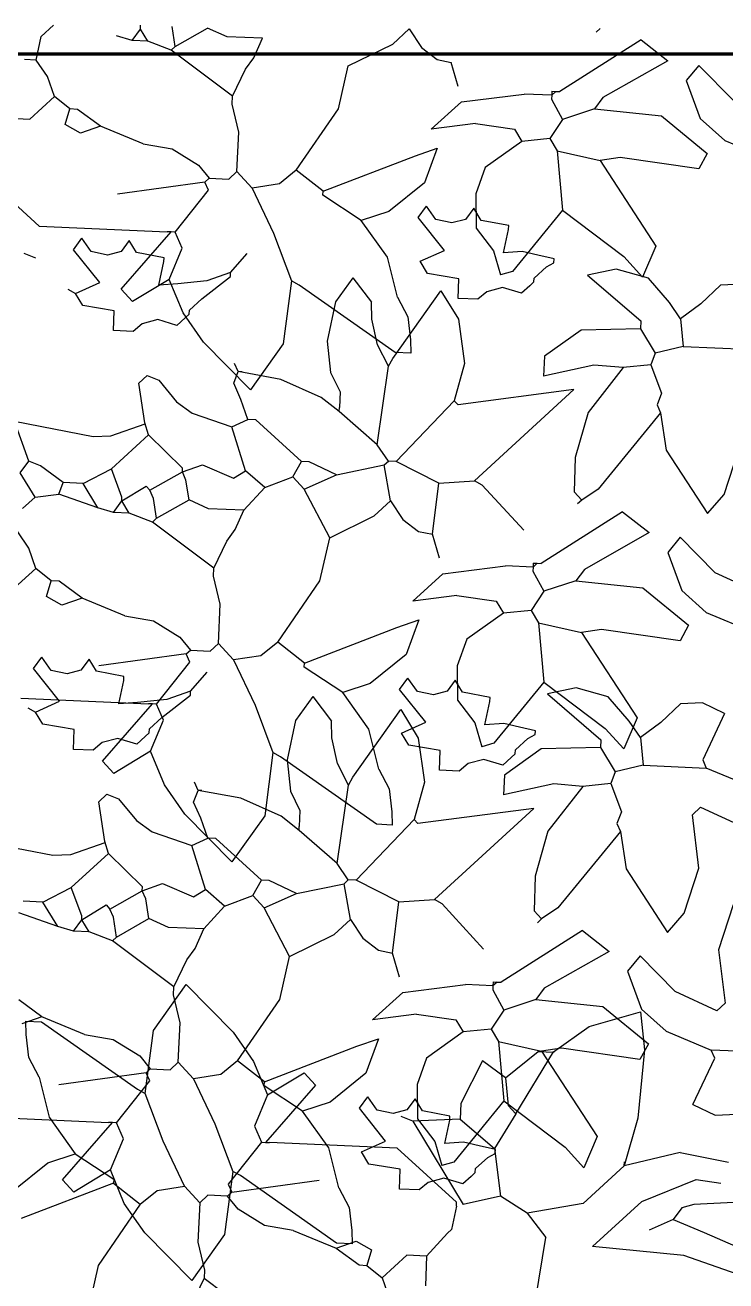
# Model space of a CAD drawing. Header units: inches. Extents: x 2013 to 15569, y -2551 to 2524.
# Drawn here: x 8008.5 to 8065.1, y -1754.8 to -1653.4 of the extents above; entities that cross this region are included whole.
import ezdxf

# ---------------------------------------------------------------- set-up
doc = ezdxf.new("R2010")
doc.units = ezdxf.units.IN
doc.header["$MEASUREMENT"] = 0
doc.layers.add('A-FLOR-FTPT', color=6, linetype='Continuous', lineweight=70)
doc.layers.add('VERDE_siepe', color=96, linetype='Continuous')

msp = doc.modelspace()

# ---------------------------------------------------------------- linework, layer by layer
at = {"layer": 'A-FLOR-FTPT'}
msp.add_line((8260.441, -1655.705), (7964.951, -1655.705), dxfattribs=at)
at = {"layer": 'VERDE_siepe'}
for p, q in [((8009.765, -1654.291), (8010.763, -1653.377)), ((8017.094, -1654.61), (8017.773, -1653.682)), ((8017.773, -1653.682), (8017.787, -1653.364)), ((8018.368, -1654.666), (8017.773, -1653.682)), ((8020.585, -1655.082), (8020.335, -1653.475)), ((8020.585, -1655.082), (8023.202, -1653.6)), ((8024.768, -1654.306), (8023.202, -1653.6)), ((8038.149, -1654.89), (8039.479, -1653.671)), ((8039.479, -1653.671), (8040.469, -1655.174)), ((8054.913, -1653.624), (8054.581, -1653.929)), ((8009.364, -1656.189), (8009.765, -1654.291)), ((8017.094, -1654.61), (8015.833, -1654.237)), ((8018.368, -1654.666), (8017.094, -1654.61)), ((8020.252, -1655.387), (8018.368, -1654.666)), ((8027.635, -1654.431), (8024.768, -1654.306)), ((8026.928, -1655.997), (8027.635, -1654.431)), ((8034.561, -1656.649), (8038.149, -1654.89)), ((8058.202, -1654.55), (8051.636, -1658.733)), ((8058.202, -1654.55), (8060.363, -1656.24)), ((8020.252, -1655.387), (8020.585, -1655.082)), ((8025.197, -1659.113), (8020.252, -1655.387)), ((8040.469, -1655.174), (8041.745, -1656.151)), ((8009.364, -1656.189), (8008.408, -1656.147)), ((8010.264, -1657.504), (8009.364, -1656.189)), ((8025.197, -1659.113), (8026.25, -1656.925)), ((8026.25, -1656.925), (8026.928, -1655.997)), ((8033.772, -1660.126), (8034.561, -1656.649)), ((8041.745, -1656.151), (8042.873, -1656.373)), ((8043.427, -1658.313), (8042.873, -1656.373)), ((8060.363, -1656.24), (8055.126, -1659.205)), ((8062.869, -1656.615), (8061.857, -1657.848)), ((8065.69, -1659.491), (8062.869, -1656.615)), ((8010.832, -1659.126), (8010.264, -1657.504)), ((8061.857, -1657.848), (8062.989, -1660.909)), ((8043.707, -1659.57), (8048.755, -1658.927)), ((8050.985, -1659.024), (8048.755, -1658.927)), ((8050.998, -1658.705), (8050.985, -1659.024)), ((8051.317, -1658.719), (8050.985, -1659.024)), ((8050.998, -1658.705), (8051.317, -1658.719)), ((8051.317, -1658.719), (8051.636, -1658.733)), ((8008.837, -1660.954), (8010.832, -1659.126)), ((8012.065, -1660.137), (8010.832, -1659.126)), ((8025.169, -1659.751), (8025.197, -1659.113)), ((8025.709, -1662.008), (8025.169, -1659.751)), ((8041.266, -1661.767), (8043.707, -1659.57)), ((8050.985, -1659.024), (8050.971, -1659.342)), ((8050.971, -1659.342), (8051.857, -1660.977)), ((8055.126, -1659.205), (8054.448, -1660.133)), ((8007.244, -1660.884), (8008.837, -1660.954)), ((8011.691, -1661.397), (8012.065, -1660.137)), ((8012.702, -1660.165), (8012.065, -1660.137)), ((8014.558, -1661.522), (8012.702, -1660.165)), ((8030.363, -1665.084), (8033.772, -1660.126)), ((8051.857, -1660.977), (8050.832, -1662.528)), ((8054.448, -1660.133), (8051.857, -1660.977)), ((8054.448, -1660.133), (8059.85, -1660.687)), ((8059.85, -1660.687), (8063.548, -1663.721)), ((8062.989, -1660.909), (8064.964, -1662.684)), ((8012.937, -1662.09), (8011.691, -1661.397)), ((8014.558, -1661.522), (8012.937, -1662.09)), ((8018.007, -1662.95), (8014.558, -1661.522)), ((8044.82, -1661.308), (8041.266, -1661.767)), ((8044.82, -1661.308), (8047.992, -1661.766)), ((8047.992, -1661.766), (8048.588, -1662.75)), ((8018.007, -1662.95), (8020.323, -1663.356)), ((8025.57, -1665.195), (8025.709, -1662.008)), ((8048.588, -1662.75), (8045.623, -1664.855)), ((8050.832, -1662.528), (8048.588, -1662.75)), ((8050.832, -1662.528), (8051.428, -1663.512)), ((8064.964, -1662.684), (8068.603, -1664.207)), ((8020.323, -1663.356), (8022.464, -1664.678)), ((8032.524, -1666.775), (8039.99, -1663.909)), ((8039.99, -1663.909), (8041.747, -1663.293)), ((8041.747, -1663.293), (8040.726, -1666.089)), ((8051.428, -1663.512), (8054.904, -1664.302)), ((8051.428, -1663.512), (8051.856, -1668.318)), ((8063.548, -1663.721), (8062.856, -1664.968)), ((8022.464, -1664.678), (8023.312, -1665.734)), ((8045.623, -1664.855), (8044.849, -1666.991)), ((8056.511, -1664.053), (8054.904, -1664.302)), ((8054.904, -1664.302), (8059.391, -1671.201)), ((8062.856, -1664.968), (8056.511, -1664.053)), ((8004.819, -1665.248), (8009.609, -1669.606)), ((8022.98, -1666.04), (8015.914, -1667.008)), ((8022.98, -1666.04), (8023.312, -1665.734)), ((8023.27, -1666.69), (8022.98, -1666.04)), ((8023.312, -1665.734), (8024.905, -1665.804)), ((8024.905, -1665.804), (8025.57, -1665.195)), ((8026.789, -1666.525), (8025.57, -1665.195)), ((8030.363, -1665.084), (8028.995, -1666.191)), ((8032.524, -1666.775), (8030.363, -1665.084)), ((8020.568, -1670.084), (8023.27, -1666.69)), ((8028.995, -1666.191), (8026.789, -1666.525)), ((8026.789, -1666.525), (8028.528, -1670.164)), ((8032.51, -1667.093), (8032.524, -1666.775)), ((8040.726, -1666.089), (8037.839, -1668.42)), ((8044.849, -1666.991), (8044.875, -1669.757)), ((8035.613, -1669.144), (8032.51, -1667.093)), ((8040.199, -1668.909), (8040.877, -1667.981)), ((8041.638, -1669.057), (8040.877, -1667.981)), ((8037.839, -1668.42), (8035.613, -1669.144)), ((8042.317, -1671.556), (8040.199, -1668.909)), ((8042.934, -1669.342), (8041.638, -1669.057)), ((8044.038, -1669.048), (8042.934, -1669.342)), ((8044.7, -1668.148), (8044.038, -1669.048)), ((8045.296, -1669.132), (8044.7, -1668.148)), ((8051.856, -1668.318), (8047.81, -1673.25)), ((8051.856, -1668.318), (8056.801, -1672.046)), ((8009.609, -1669.606), (8019.932, -1670.056)), ((8016.218, -1674.683), (8020.25, -1670.07)), ((8020.25, -1670.07), (8019.932, -1670.056)), ((8020.568, -1670.084), (8020.25, -1670.07)), ((8021.15, -1671.386), (8020.568, -1670.084)), ((8037.718, -1672.108), (8035.613, -1669.144)), ((8044.875, -1669.757), (8046.287, -1671.587)), ((8047.512, -1669.547), (8045.296, -1669.132)), ((8047.096, -1671.764), (8047.498, -1669.866)), ((8047.498, -1669.866), (8047.512, -1669.547)), ((8012.367, -1671.507), (8013.045, -1670.579)), ((8013.807, -1671.655), (8013.045, -1670.579)), ((8016.869, -1670.745), (8016.206, -1671.645)), ((8017.464, -1671.729), (8016.869, -1670.745)), ((8028.528, -1670.164), (8029.974, -1674.006)), ((8008.365, -1671.786), (8009.307, -1672.147)), ((8014.486, -1674.153), (8012.367, -1671.507)), ((8015.103, -1671.94), (8013.807, -1671.655)), ((8016.206, -1671.645), (8015.103, -1671.94)), ((8019.68, -1672.145), (8017.464, -1671.729)), ((8019.667, -1672.464), (8019.68, -1672.145)), ((8020.083, -1673.893), (8021.15, -1671.386)), ((8025.055, -1673.337), (8026.399, -1671.8)), ((8038.535, -1675.337), (8037.718, -1672.108)), ((8040.364, -1672.428), (8042.317, -1671.556)), ((8046.287, -1671.587), (8046.841, -1673.527)), ((8048.614, -1671.647), (8047.096, -1671.764)), ((8049.879, -1671.951), (8048.614, -1671.647)), ((8051.175, -1672.234), (8049.879, -1671.951)), ((8056.801, -1672.046), (8058.324, -1673.709)), ((8059.391, -1671.201), (8058.324, -1673.709)), ((8019.265, -1674.362), (8019.667, -1672.464)), ((8040.96, -1673.412), (8040.364, -1672.428)), ((8049.562, -1673.787), (8050.56, -1672.873)), ((8050.56, -1672.873), (8051.161, -1672.554)), ((8051.161, -1672.554), (8051.175, -1672.234)), ((8056.187, -1673.075), (8053.885, -1673.555)), ((8058.793, -1673.803), (8056.187, -1673.075)), ((8012.532, -1675.026), (8014.486, -1674.153)), ((8020.083, -1673.893), (8017.133, -1675.68)), ((8021.212, -1676.602), (8020.083, -1673.893)), ((8023.138, -1674.004), (8020.783, -1674.244)), ((8022.728, -1675.47), (8025.041, -1673.656)), ((8025.055, -1673.337), (8023.138, -1674.004)), ((8025.041, -1673.656), (8025.055, -1673.337)), ((8029.974, -1674.006), (8029.311, -1679.105)), ((8030.597, -1674.352), (8029.974, -1674.006)), ((8034.932, -1673.767), (8033.533, -1675.714)), ((8034.932, -1673.767), (8036.442, -1675.748)), ((8043.494, -1673.841), (8040.96, -1673.412)), ((8043.425, -1675.434), (8043.494, -1673.841)), ((8047.81, -1673.25), (8046.841, -1673.527)), ((8049.215, -1674.409), (8049.548, -1674.105)), ((8049.548, -1674.105), (8049.562, -1673.787)), ((8053.885, -1673.555), (8058.192, -1677.253)), ((8060.492, -1675.758), (8058.793, -1673.803)), ((8011.909, -1674.679), (8012.532, -1675.026)), ((8013.128, -1676.009), (8012.532, -1675.026)), ((8017.133, -1675.68), (8016.218, -1674.683)), ((8020.783, -1674.244), (8019.265, -1674.362)), ((8038.339, -1679.796), (8030.597, -1674.352)), ((8038.159, -1680.292), (8042.044, -1674.826)), ((8042.044, -1674.826), (8043.451, -1677.118)), ((8045.746, -1674.892), (8045.018, -1675.504)), ((8047.015, -1674.548), (8045.746, -1674.892)), ((8048.551, -1675.019), (8047.015, -1674.548)), ((8049.215, -1674.409), (8048.551, -1675.019)), ((8064.632, -1674.364), (8063.04, -1675.869)), ((8066.395, -1674.288), (8064.632, -1674.364)), ((8015.663, -1676.439), (8013.128, -1676.009)), ((8021.731, -1676.384), (8022.728, -1675.47)), ((8033.533, -1675.714), (8032.85, -1678.884)), ((8036.472, -1677.099), (8036.442, -1675.748)), ((8038.535, -1675.337), (8039.373, -1676.933)), ((8045.018, -1675.504), (8043.425, -1675.434)), ((8061.392, -1677.074), (8060.492, -1675.758)), ((8063.04, -1675.869), (8061.392, -1677.074)), ((8015.593, -1678.032), (8015.663, -1676.439)), ((8019.184, -1677.145), (8017.915, -1677.49)), ((8020.719, -1677.617), (8019.184, -1677.145)), ((8021.384, -1677.007), (8020.719, -1677.617)), ((8022.867, -1678.977), (8021.212, -1676.602)), ((8021.384, -1677.007), (8021.717, -1676.703)), ((8021.717, -1676.703), (8021.731, -1676.384)), ((8036.927, -1679.176), (8036.472, -1677.099)), ((8039.373, -1676.933), (8039.586, -1678.785)), ((8043.451, -1677.118), (8043.95, -1680.681)), ((8061.392, -1677.074), (8061.613, -1679.318)), ((8017.187, -1678.102), (8015.593, -1678.032)), ((8017.915, -1677.49), (8017.187, -1678.102)), ((8053.371, -1678.001), (8050.406, -1680.107)), ((8058.164, -1677.891), (8053.371, -1678.001)), ((8058.192, -1677.253), (8058.164, -1677.891)), ((8058.164, -1677.891), (8059.356, -1679.858)), ((8026.657, -1682.828), (8022.867, -1678.977)), ((8029.311, -1679.105), (8026.657, -1682.828)), ((8032.85, -1678.884), (8033.121, -1681.409)), ((8037.813, -1680.916), (8036.927, -1679.176)), ((8039.586, -1678.785), (8039.614, -1679.852)), ((8039.614, -1679.852), (8038.339, -1679.796)), ((8050.406, -1680.107), (8050.337, -1681.699)), ((8059.356, -1679.858), (8058.995, -1680.8)), ((8061.613, -1679.318), (8059.356, -1679.858)), ((8061.613, -1679.318), (8066.711, -1679.54)), ((8025.664, -1681.344), (8025.373, -1680.693)), ((8036.898, -1687.26), (8037.813, -1680.916)), ((8037.813, -1680.916), (8038.159, -1680.292)), ((8043.95, -1680.681), (8043.118, -1683.7)), ((8054.383, -1680.828), (8050.337, -1681.699)), ((8056.751, -1681.021), (8053.923, -1684.647)), ((8056.751, -1681.021), (8054.383, -1680.828)), ((8058.995, -1680.8), (8056.751, -1681.021)), ((8058.995, -1680.8), (8059.853, -1683.072)), ((8017.644, -1682.271), (8018.308, -1681.661)), ((8018.141, -1685.484), (8017.644, -1682.271)), ((8018.308, -1681.661), (8019.25, -1682.022)), ((8019.25, -1682.022), (8020.694, -1683.781)), ((8025.304, -1682.286), (8025.664, -1681.344)), ((8025.885, -1683.588), (8025.304, -1682.286)), ((8025.982, -1681.358), (8025.664, -1681.344)), ((8029.116, -1681.977), (8025.664, -1681.344)), ((8032.379, -1683.433), (8029.116, -1681.977)), ((8033.121, -1681.409), (8033.892, -1682.979)), ((8033.892, -1682.979), (8033.837, -1684.253)), ((8052.778, -1682.8), (8043.423, -1684.034)), ((8044.751, -1690.156), (8052.778, -1682.8)), ((8059.853, -1683.072), (8059.493, -1684.013)), ((8020.694, -1683.781), (8021.963, -1684.693)), ((8026.453, -1685.209), (8025.885, -1683.588)), ((8033.823, -1684.573), (8032.379, -1683.433)), ((8033.823, -1684.573), (8033.837, -1684.253)), ((8038.435, -1688.604), (8043.118, -1683.7)), ((8043.423, -1684.034), (8043.118, -1683.7)), ((8059.493, -1684.013), (8059.784, -1684.665)), ((8021.963, -1684.693), (8025.151, -1685.79)), ((8025.151, -1685.79), (8026.453, -1685.209)), ((8027.091, -1685.237), (8026.453, -1685.209)), ((8030.775, -1688.589), (8027.091, -1685.237)), ((8036.898, -1687.26), (8033.823, -1684.573)), ((8053.923, -1684.647), (8052.885, -1688.287)), ((8059.784, -1684.665), (8054.727, -1690.829)), ((8059.784, -1684.665), (8060.24, -1687.687)), ((8007.613, -1685.345), (8013.944, -1686.579)), ((8008.749, -1688.587), (8007.613, -1685.345)), ((8015.394, -1686.52), (8018.163, -1685.555)), ((8018.419, -1686.454), (8018.141, -1685.484)), ((8026.272, -1689.351), (8025.151, -1685.79)), ((8013.944, -1686.579), (8015.394, -1686.52)), ((8015.426, -1689.197), (8018.419, -1686.454)), ((8021.175, -1689.128), (8018.419, -1686.454)), ((8037.798, -1688.577), (8036.898, -1687.26)), ((8052.885, -1688.287), (8052.801, -1691.064)), ((8060.24, -1687.687), (8063.579, -1692.811)), ((8064.923, -1691.273), (8066.106, -1687.635)), ((8008.07, -1689.515), (8008.749, -1688.587)), ((8009.691, -1688.947), (8008.749, -1688.587)), ((8011.547, -1690.305), (8009.691, -1688.947)), ((8013.14, -1690.374), (8015.426, -1689.197)), ((8016.285, -1691.469), (8015.426, -1689.197)), ((8021.161, -1689.447), (8022.781, -1688.879)), ((8021.161, -1689.447), (8021.175, -1689.128)), ((8022.781, -1688.879), (8025.289, -1689.946)), ((8025.289, -1689.946), (8026.272, -1689.351)), ((8027.81, -1690.694), (8026.272, -1689.351)), ((8030.082, -1689.836), (8030.775, -1688.589)), ((8031.412, -1688.617), (8030.775, -1688.589)), ((8033.601, -1689.67), (8031.412, -1688.617)), ((8033.601, -1689.67), (8037.466, -1688.881)), ((8037.466, -1688.881), (8037.798, -1688.577)), ((8037.977, -1691.776), (8037.466, -1688.881)), ((8038.435, -1688.604), (8037.798, -1688.577)), ((8041.87, -1690.35), (8038.435, -1688.604)), ((8009.261, -1691.482), (8008.07, -1689.515)), ((8011.186, -1691.247), (8011.547, -1690.305)), ((8013.14, -1690.374), (8011.547, -1690.305)), ((8014.332, -1692.342), (8013.14, -1690.374)), ((8018.543, -1690.929), (8021.161, -1689.447)), ((8021.452, -1690.098), (8021.161, -1689.447)), ((8021.7, -1691.705), (8021.452, -1690.098)), ((8027.81, -1690.694), (8030.082, -1689.836)), ((8030.996, -1690.833), (8030.082, -1689.836)), ((8030.996, -1690.833), (8033.601, -1689.67)), ((8041.371, -1694.478), (8041.87, -1690.35)), ((8041.87, -1690.35), (8044.751, -1690.156)), ((8045.375, -1690.502), (8044.751, -1690.156)), ((8009.261, -1691.482), (8011.186, -1691.247)), ((8014.332, -1692.342), (8011.186, -1691.247)), ((8016.271, -1691.787), (8018.238, -1690.597)), ((8018.238, -1690.597), (8018.543, -1690.929)), ((8018.833, -1691.58), (8018.543, -1690.929)), ((8026.134, -1692.536), (8027.81, -1690.694)), ((8033.059, -1694.754), (8030.996, -1690.833)), ((8048.727, -1694.16), (8045.375, -1690.502)), ((8052.801, -1691.064), (8053.411, -1691.729)), ((8054.727, -1690.829), (8053.411, -1691.729)), ((8063.579, -1692.81), (8064.923, -1691.273)), ((8008.263, -1692.396), (8009.261, -1691.482)), ((8015.592, -1692.715), (8014.332, -1692.342)), ((8015.592, -1692.715), (8016.271, -1691.787)), ((8016.271, -1691.787), (8016.285, -1691.469)), ((8016.866, -1692.771), (8016.271, -1691.787)), ((8019.083, -1693.187), (8018.833, -1691.58)), ((8019.083, -1693.187), (8021.7, -1691.705)), ((8023.266, -1692.411), (8021.7, -1691.705)), ((8026.134, -1692.536), (8023.266, -1692.411)), ((8036.648, -1692.995), (8037.977, -1691.776)), ((8037.977, -1691.776), (8038.967, -1693.279)), ((8053.411, -1691.729), (8053.079, -1692.034)), ((8016.866, -1692.771), (8015.592, -1692.715)), ((8018.75, -1693.492), (8016.866, -1692.771)), ((8018.75, -1693.492), (8019.083, -1693.187)), ((8025.427, -1694.102), (8026.134, -1692.536)), ((8033.059, -1694.754), (8036.648, -1692.995)), ((8038.967, -1693.279), (8040.243, -1694.256)), ((8056.7, -1692.655), (8050.134, -1696.838)), ((8056.7, -1692.655), (8058.861, -1694.345)), ((8008.762, -1695.609), (8007.862, -1694.294)), ((8023.695, -1697.218), (8018.75, -1693.492)), ((8024.748, -1695.03), (8025.427, -1694.102)), ((8040.243, -1694.256), (8041.371, -1694.478)), ((8058.861, -1694.345), (8053.624, -1697.31)), ((8023.695, -1697.218), (8024.748, -1695.03)), ((8032.27, -1698.231), (8033.059, -1694.754)), ((8041.925, -1696.418), (8041.371, -1694.478)), ((8061.367, -1694.72), (8060.355, -1695.953)), ((8064.188, -1697.596), (8061.367, -1694.72)), ((8009.33, -1697.231), (8008.762, -1695.609)), ((8060.355, -1695.953), (8061.487, -1699.014)), ((8007.335, -1699.059), (8009.33, -1697.231)), ((8010.563, -1698.242), (8009.33, -1697.231)), ((8023.667, -1697.856), (8023.695, -1697.218)), ((8042.205, -1697.675), (8047.253, -1697.032)), ((8049.483, -1697.129), (8047.253, -1697.032)), ((8049.483, -1697.129), (8049.469, -1697.447)), ((8049.469, -1697.447), (8050.355, -1699.082)), ((8049.497, -1696.81), (8049.483, -1697.129)), ((8049.815, -1696.824), (8049.483, -1697.129)), ((8049.497, -1696.81), (8049.815, -1696.824)), ((8049.815, -1696.824), (8050.134, -1696.838)), ((8053.624, -1697.31), (8052.946, -1698.238)), ((8010.189, -1699.502), (8010.563, -1698.242)), ((8011.2, -1698.27), (8010.563, -1698.242)), ((8013.056, -1699.627), (8011.2, -1698.27)), ((8024.207, -1700.113), (8023.667, -1697.856)), ((8028.861, -1703.189), (8032.27, -1698.231)), ((8039.764, -1699.872), (8042.205, -1697.675)), ((8052.946, -1698.238), (8050.355, -1699.082)), ((8052.946, -1698.238), (8058.348, -1698.792)), ((8067.559, -1699.14), (8064.188, -1697.596)), ((8011.435, -1700.195), (8010.189, -1699.502)), ((8043.318, -1699.413), (8039.764, -1699.872)), ((8043.318, -1699.413), (8046.49, -1699.871)), ((8050.355, -1699.082), (8049.33, -1700.633)), ((8058.348, -1698.792), (8062.046, -1701.826)), ((8061.487, -1699.014), (8063.462, -1700.789)), ((8013.056, -1699.627), (8011.435, -1700.195)), ((8016.505, -1701.055), (8013.056, -1699.627)), ((8024.068, -1703.3), (8024.207, -1700.113)), ((8046.49, -1699.871), (8047.086, -1700.855)), ((8016.505, -1701.055), (8018.821, -1701.461)), ((8018.821, -1701.461), (8020.962, -1702.783)), ((8038.489, -1702.014), (8040.245, -1701.398)), ((8040.245, -1701.398), (8039.224, -1704.194)), ((8047.086, -1700.855), (8044.121, -1702.96)), ((8049.33, -1700.633), (8047.086, -1700.855)), ((8049.33, -1700.633), (8049.926, -1701.617)), ((8063.462, -1700.789), (8067.101, -1702.312)), ((8031.022, -1704.88), (8038.489, -1702.014)), ((8049.926, -1701.617), (8053.402, -1702.407)), ((8049.926, -1701.617), (8050.354, -1706.424)), ((8055.009, -1702.158), (8053.402, -1702.407)), ((8053.402, -1702.407), (8057.889, -1709.306)), ((8061.354, -1703.073), (8055.009, -1702.158)), ((8062.046, -1701.826), (8061.354, -1703.073)), ((8020.962, -1702.783), (8021.81, -1703.839)), ((8023.404, -1703.909), (8024.068, -1703.3)), ((8025.287, -1704.63), (8024.068, -1703.3)), ((8028.861, -1703.189), (8027.493, -1704.296)), ((8031.022, -1704.88), (8028.861, -1703.189)), ((8044.121, -1702.96), (8043.347, -1705.096)), ((8009.13, -1705.32), (8009.808, -1704.392)), ((8010.57, -1705.468), (8009.808, -1704.392)), ((8013.632, -1704.558), (8012.969, -1705.458)), ((8014.227, -1705.542), (8013.632, -1704.558)), ((8021.478, -1704.145), (8014.412, -1705.113)), ((8021.478, -1704.145), (8021.81, -1703.839)), ((8021.769, -1704.795), (8021.478, -1704.145)), ((8021.81, -1703.839), (8023.404, -1703.909)), ((8027.493, -1704.296), (8025.287, -1704.63)), ((8039.224, -1704.194), (8036.337, -1706.525)), ((8011.249, -1707.966), (8009.13, -1705.32)), ((8011.866, -1705.753), (8010.57, -1705.468)), ((8012.969, -1705.458), (8011.866, -1705.753)), ((8016.443, -1705.957), (8014.227, -1705.542)), ((8019.067, -1708.189), (8021.769, -1704.795)), ((8025.287, -1704.63), (8027.026, -1708.269)), ((8031.008, -1705.198), (8031.022, -1704.88)), ((8034.111, -1707.249), (8031.008, -1705.198)), ((8043.347, -1705.096), (8043.373, -1707.862)), ((8016.028, -1708.174), (8016.43, -1706.277)), ((8016.43, -1706.277), (8016.443, -1705.957)), ((8021.818, -1707.149), (8023.162, -1705.613)), ((8036.337, -1706.525), (8034.111, -1707.249)), ((8038.697, -1707.014), (8039.375, -1706.086)), ((8040.136, -1707.162), (8039.375, -1706.086)), ((8043.198, -1706.253), (8042.536, -1707.153)), ((8043.794, -1707.237), (8043.198, -1706.253)), ((8050.354, -1706.424), (8046.308, -1711.355)), ((8050.354, -1706.424), (8055.299, -1710.151)), ((8019.491, -1709.283), (8021.805, -1707.469)), ((8021.818, -1707.149), (8019.901, -1707.817)), ((8021.805, -1707.469), (8021.818, -1707.149)), ((8031.695, -1707.58), (8030.296, -1709.527)), ((8031.695, -1707.58), (8033.205, -1709.561)), ((8036.216, -1710.213), (8034.111, -1707.249)), ((8040.815, -1709.661), (8038.697, -1707.014)), ((8041.432, -1707.447), (8040.136, -1707.162)), ((8042.536, -1707.153), (8041.432, -1707.447)), ((8046.01, -1707.652), (8043.794, -1707.237)), ((8052.95, -1706.888), (8050.648, -1707.368)), ((8050.648, -1707.368), (8054.955, -1711.066)), ((8055.556, -1707.616), (8052.95, -1706.888)), ((8057.255, -1709.571), (8055.556, -1707.616)), ((8008.107, -1707.711), (8018.43, -1708.161)), ((8008.672, -1708.492), (8009.296, -1708.839)), ((8009.296, -1708.839), (8011.249, -1707.966)), ((8014.717, -1712.788), (8018.748, -1708.175)), ((8017.546, -1708.057), (8016.028, -1708.174)), ((8019.901, -1707.817), (8017.546, -1708.057)), ((8018.748, -1708.175), (8018.43, -1708.161)), ((8019.067, -1708.189), (8018.748, -1708.175)), ((8019.649, -1709.491), (8019.067, -1708.189)), ((8027.026, -1708.269), (8028.472, -1712.111)), ((8034.922, -1714.105), (8038.807, -1708.639)), ((8038.807, -1708.639), (8040.214, -1710.931)), ((8043.373, -1707.862), (8044.785, -1709.692)), ((8045.594, -1709.869), (8045.996, -1707.971)), ((8045.996, -1707.971), (8046.01, -1707.652)), ((8061.395, -1708.177), (8059.803, -1709.682)), ((8063.158, -1708.101), (8061.395, -1708.177)), ((8064.943, -1708.948), (8063.158, -1708.101)), ((8009.891, -1709.822), (8009.296, -1708.839)), ((8018.494, -1710.197), (8019.491, -1709.283)), ((8018.582, -1711.999), (8019.649, -1709.491)), ((8030.296, -1709.527), (8029.613, -1712.696)), ((8033.235, -1710.912), (8033.205, -1709.561)), ((8038.862, -1710.533), (8040.815, -1709.661)), ((8057.889, -1709.306), (8056.822, -1711.814)), ((8058.155, -1710.887), (8057.255, -1709.571)), ((8064.943, -1708.948), (8063.183, -1712.702)), ((8012.426, -1710.252), (8009.891, -1709.822)), ((8012.356, -1711.845), (8012.426, -1710.252)), ((8018.147, -1710.82), (8018.48, -1710.516)), ((8018.48, -1710.516), (8018.494, -1710.197)), ((8037.033, -1713.442), (8036.216, -1710.213)), ((8039.458, -1711.517), (8038.862, -1710.533)), ((8044.785, -1709.692), (8045.339, -1711.632)), ((8047.112, -1709.752), (8045.594, -1709.869)), ((8048.377, -1710.056), (8047.112, -1709.752)), ((8049.673, -1710.339), (8048.377, -1710.056)), ((8049.058, -1710.978), (8049.659, -1710.659)), ((8049.659, -1710.659), (8049.673, -1710.339)), ((8055.299, -1710.151), (8056.822, -1711.814)), ((8059.803, -1709.682), (8058.155, -1710.887)), ((8014.678, -1711.303), (8013.95, -1711.914)), ((8015.947, -1710.958), (8014.678, -1711.303)), ((8017.482, -1711.43), (8015.947, -1710.958)), ((8018.147, -1710.82), (8017.482, -1711.43)), ((8033.69, -1712.988), (8033.235, -1710.912)), ((8041.992, -1711.946), (8039.458, -1711.517)), ((8040.214, -1710.931), (8040.713, -1714.494)), ((8046.308, -1711.355), (8045.339, -1711.632)), ((8048.06, -1711.892), (8049.058, -1710.978)), ((8054.955, -1711.066), (8054.927, -1711.704)), ((8058.155, -1710.887), (8058.376, -1713.131)), ((8013.95, -1711.914), (8012.356, -1711.845)), ((8018.582, -1711.999), (8015.631, -1713.785)), ((8019.71, -1714.707), (8018.582, -1711.999)), ((8028.472, -1712.111), (8027.809, -1717.21)), ((8029.096, -1712.457), (8028.472, -1712.111)), ((8036.838, -1717.901), (8029.096, -1712.457)), ((8029.613, -1712.696), (8029.885, -1715.222)), ((8041.923, -1713.54), (8041.992, -1711.946)), ((8045.513, -1712.653), (8044.244, -1712.997)), ((8047.049, -1713.124), (8045.513, -1712.653)), ((8047.713, -1712.515), (8047.049, -1713.124)), ((8050.134, -1711.814), (8047.169, -1713.919)), ((8047.713, -1712.515), (8048.046, -1712.21)), ((8048.046, -1712.21), (8048.06, -1711.892)), ((8054.927, -1711.704), (8050.134, -1711.814)), ((8054.927, -1711.704), (8056.119, -1713.671)), ((8063.183, -1712.702), (8063.474, -1713.353)), ((8015.631, -1713.785), (8014.717, -1712.788)), ((8034.576, -1714.729), (8033.69, -1712.988)), ((8037.033, -1713.442), (8037.872, -1715.038)), ((8043.516, -1713.609), (8041.923, -1713.54)), ((8044.244, -1712.997), (8043.516, -1713.609)), ((8056.119, -1713.671), (8055.758, -1714.613)), ((8058.376, -1713.131), (8056.119, -1713.671)), ((8058.376, -1713.131), (8063.474, -1713.353)), ((8067.113, -1714.876), (8063.474, -1713.353)), ((8021.365, -1717.082), (8019.71, -1714.707)), ((8022.427, -1715.157), (8022.136, -1714.505)), ((8033.661, -1721.073), (8034.576, -1714.729)), ((8034.576, -1714.729), (8034.922, -1714.105)), ((8040.713, -1714.494), (8039.881, -1717.513)), ((8047.169, -1713.919), (8047.1, -1715.512)), ((8051.146, -1714.641), (8047.1, -1715.512)), ((8053.514, -1714.834), (8051.146, -1714.641)), ((8055.758, -1714.613), (8053.514, -1714.834)), ((8055.758, -1714.613), (8056.616, -1716.884)), ((8014.407, -1716.084), (8015.071, -1715.474)), ((8015.071, -1715.474), (8016.013, -1715.835)), ((8022.067, -1716.099), (8022.427, -1715.157)), ((8022.745, -1715.171), (8022.427, -1715.157)), ((8025.879, -1715.79), (8022.427, -1715.157)), ((8029.885, -1715.222), (8030.655, -1716.792)), ((8037.872, -1715.038), (8038.084, -1716.89)), ((8053.514, -1714.834), (8050.686, -1718.46)), ((8014.904, -1719.297), (8014.407, -1716.084)), ((8016.013, -1715.835), (8017.457, -1717.593)), ((8022.648, -1717.401), (8022.067, -1716.099)), ((8029.142, -1717.246), (8025.879, -1715.79)), ((8049.542, -1716.613), (8040.186, -1717.846)), ((8041.514, -1723.969), (8049.542, -1716.613)), ((8063.017, -1716.526), (8062.351, -1717.134)), ((8063.017, -1716.525), (8066.388, -1718.069)), ((8017.457, -1717.593), (8018.726, -1718.506)), ((8025.155, -1720.933), (8021.365, -1717.082)), ((8023.216, -1719.022), (8022.648, -1717.401)), ((8027.809, -1717.21), (8025.155, -1720.933)), ((8030.586, -1718.386), (8029.142, -1717.246)), ((8030.655, -1716.792), (8030.6, -1718.066)), ((8035.198, -1722.417), (8039.881, -1717.513)), ((8038.084, -1716.89), (8038.113, -1717.957)), ((8040.186, -1717.846), (8039.881, -1717.513)), ((8056.616, -1716.884), (8056.256, -1717.826)), ((8062.869, -1721.448), (8062.351, -1717.134)), ((8018.726, -1718.506), (8021.914, -1719.603)), ((8030.586, -1718.386), (8030.6, -1718.066)), ((8033.661, -1721.073), (8030.586, -1718.386)), ((8038.113, -1717.957), (8036.838, -1717.901)), ((8050.686, -1718.46), (8049.648, -1722.1)), ((8056.547, -1718.478), (8051.49, -1724.642)), ((8056.256, -1717.826), (8056.547, -1718.478)), ((8056.547, -1718.478), (8057.003, -1721.499)), ((8004.376, -1719.158), (8010.707, -1720.392)), ((8012.157, -1720.333), (8014.926, -1719.368)), ((8015.182, -1720.267), (8014.904, -1719.297)), ((8021.914, -1719.603), (8023.216, -1719.022)), ((8023.035, -1723.163), (8021.914, -1719.603)), ((8023.854, -1719.05), (8023.216, -1719.022)), ((8027.538, -1722.402), (8023.854, -1719.05)), ((8010.707, -1720.392), (8012.157, -1720.333)), ((8012.189, -1723.009), (8015.182, -1720.267)), ((8017.938, -1722.941), (8015.182, -1720.267)), ((8034.561, -1722.389), (8033.661, -1721.073)), ((8057.003, -1721.499), (8060.342, -1726.624)), ((8061.686, -1725.086), (8062.869, -1721.448)), ((8017.924, -1723.259), (8019.544, -1722.692)), ((8019.544, -1722.692), (8022.052, -1723.759)), ((8026.845, -1723.648), (8027.538, -1722.402)), ((8028.175, -1722.43), (8027.538, -1722.402)), ((8030.364, -1723.483), (8028.175, -1722.43)), ((8030.364, -1723.483), (8034.229, -1722.694)), ((8034.229, -1722.694), (8034.561, -1722.389)), ((8034.74, -1725.589), (8034.229, -1722.694)), ((8035.198, -1722.417), (8034.561, -1722.389)), ((8038.633, -1724.162), (8035.198, -1722.417)), ((8049.648, -1722.1), (8049.565, -1724.877)), ((8009.903, -1724.187), (8012.189, -1723.009)), ((8013.048, -1725.282), (8012.189, -1723.009)), ((8015.306, -1724.742), (8017.924, -1723.259)), ((8017.924, -1723.259), (8017.938, -1722.941)), ((8018.215, -1723.911), (8017.924, -1723.259)), ((8022.052, -1723.759), (8023.035, -1723.163)), ((8024.573, -1724.507), (8023.035, -1723.163)), ((8024.573, -1724.507), (8026.845, -1723.648)), ((8027.759, -1724.646), (8026.845, -1723.648)), ((8027.759, -1724.646), (8030.364, -1723.483)), ((8009.903, -1724.187), (8008.31, -1724.118)), ((8011.095, -1726.154), (8009.903, -1724.187)), ((8013.034, -1725.6), (8015.001, -1724.409)), ((8015.001, -1724.409), (8015.306, -1724.742)), ((8015.596, -1725.393), (8015.306, -1724.742)), ((8018.464, -1725.518), (8018.215, -1723.911)), ((8022.897, -1726.349), (8024.573, -1724.507)), ((8029.822, -1728.566), (8027.759, -1724.646)), ((8038.134, -1728.291), (8038.633, -1724.162)), ((8038.633, -1724.162), (8041.514, -1723.969)), ((8042.138, -1724.315), (8041.514, -1723.969)), ((8045.49, -1727.973), (8042.138, -1724.315)), ((8049.565, -1724.877), (8050.174, -1725.542)), ((8051.49, -1724.642), (8050.174, -1725.542)), ((8065.653, -1724.392), (8064.469, -1728.03)), ((8011.095, -1726.154), (8007.95, -1725.06)), ((8012.355, -1726.528), (8013.034, -1725.6)), ((8013.034, -1725.6), (8013.048, -1725.282)), ((8013.629, -1726.584), (8013.034, -1725.6)), ((8015.846, -1726.999), (8015.596, -1725.393)), ((8015.846, -1726.999), (8018.464, -1725.518)), ((8020.029, -1726.224), (8018.464, -1725.518)), ((8033.411, -1726.808), (8034.74, -1725.589)), ((8034.74, -1725.589), (8035.73, -1727.092)), ((8050.174, -1725.542), (8049.842, -1725.846)), ((8060.342, -1726.623), (8061.686, -1725.086)), ((8012.355, -1726.528), (8011.095, -1726.154)), ((8013.629, -1726.584), (8012.355, -1726.528)), ((8015.513, -1727.305), (8013.629, -1726.584)), ((8022.897, -1726.349), (8020.029, -1726.224)), ((8022.19, -1727.915), (8022.897, -1726.349)), ((8029.822, -1728.566), (8033.411, -1726.808)), ((8053.463, -1726.468), (8046.897, -1730.65)), ((8053.463, -1726.468), (8055.624, -1728.158)), ((8015.513, -1727.305), (8015.846, -1726.999)), ((8020.458, -1731.031), (8015.513, -1727.305)), ((8021.511, -1728.843), (8022.19, -1727.915)), ((8035.73, -1727.092), (8037.007, -1728.069)), ((8020.458, -1731.031), (8021.511, -1728.843)), ((8029.033, -1732.044), (8029.822, -1728.566)), ((8037.007, -1728.069), (8038.134, -1728.291)), ((8038.688, -1730.23), (8038.134, -1728.291)), ((8055.624, -1728.158), (8050.387, -1731.122)), ((8058.13, -1728.533), (8057.119, -1729.765)), ((8060.951, -1731.409), (8058.13, -1728.533)), ((8064.469, -1728.03), (8064.987, -1732.344)), ((8057.119, -1729.765), (8058.25, -1732.827)), ((8018.817, -1734.545), (8021.471, -1730.822)), ((8021.471, -1730.822), (8025.261, -1734.673)), ((8038.968, -1731.488), (8044.016, -1730.845)), ((8046.246, -1730.942), (8044.016, -1730.845)), ((8046.246, -1730.942), (8046.232, -1731.26)), ((8046.26, -1730.623), (8046.246, -1730.942)), ((8046.578, -1730.637), (8046.246, -1730.942)), ((8046.26, -1730.623), (8046.578, -1730.637)), ((8046.578, -1730.637), (8046.897, -1730.65)), ((8020.431, -1731.669), (8020.458, -1731.031)), ((8020.97, -1733.926), (8020.431, -1731.669)), ((8036.527, -1733.685), (8038.968, -1731.488)), ((8046.232, -1731.26), (8047.118, -1732.895)), ((8050.387, -1731.122), (8049.709, -1732.051)), ((8064.322, -1732.953), (8060.951, -1731.409)), ((8009.819, -1733.44), (8007.963, -1732.083)), ((8025.624, -1737.002), (8029.033, -1732.044)), ((8047.118, -1732.895), (8046.093, -1734.446)), ((8049.709, -1732.051), (8047.118, -1732.895)), ((8049.709, -1732.051), (8055.111, -1732.605)), ((8055.111, -1732.605), (8058.809, -1735.639)), ((8058.25, -1732.827), (8060.225, -1734.602)), ((8064.322, -1732.952), (8064.987, -1732.344)), ((8009.819, -1733.44), (8008.198, -1734.008)), ((8008.513, -1733.798), (8009.788, -1733.854)), ((8008.542, -1734.865), (8008.513, -1733.798)), ((8009.788, -1733.854), (8017.53, -1739.298)), ((8013.268, -1734.868), (8009.819, -1733.44)), ((8020.831, -1737.113), (8020.97, -1733.926)), ((8040.081, -1733.226), (8036.527, -1733.685)), ((8040.081, -1733.226), (8043.253, -1733.684)), ((8043.253, -1733.684), (8043.849, -1734.668)), ((8054.01, -1734.237), (8058.167, -1733.036)), ((8058.167, -1733.036), (8058.472, -1736.121)), ((8008.754, -1736.717), (8008.542, -1734.865)), ((8013.268, -1734.868), (8015.584, -1735.274)), ((8018.154, -1739.644), (8018.817, -1734.545)), ((8025.261, -1734.673), (8026.916, -1737.048)), ((8043.849, -1734.668), (8040.884, -1736.773)), ((8046.093, -1734.446), (8043.849, -1734.668)), ((8046.093, -1734.446), (8046.689, -1735.43)), ((8051.137, -1736.261), (8054.01, -1734.237)), ((8060.225, -1734.602), (8063.865, -1736.125)), ((8015.584, -1735.274), (8017.725, -1736.596)), ((8027.785, -1738.693), (8035.252, -1735.826)), ((8035.252, -1735.826), (8037.008, -1735.211)), ((8037.008, -1735.211), (8035.987, -1738.007)), ((8046.689, -1735.43), (8050.165, -1736.22)), ((8046.689, -1735.43), (8047.117, -1740.236)), ((8051.772, -1735.971), (8050.165, -1736.22)), ((8058.117, -1736.885), (8051.772, -1735.971)), ((8058.809, -1735.639), (8058.117, -1736.885)), ((8009.593, -1738.313), (8008.754, -1736.717)), ((8017.725, -1736.596), (8018.573, -1737.652)), ((8025.624, -1737.002), (8024.256, -1738.109)), ((8027.785, -1738.693), (8025.624, -1737.002)), ((8040.884, -1736.773), (8040.11, -1738.909)), ((8045.402, -1737.001), (8043.656, -1740.437)), ((8047.258, -1738.36), (8045.402, -1737.001)), ((8047.258, -1738.36), (8049.904, -1736.24)), ((8048.089, -1741.269), (8051.137, -1736.261)), ((8049.904, -1736.24), (8051.179, -1736.296)), ((8050.165, -1736.22), (8054.652, -1743.119)), ((8058.472, -1736.121), (8057.939, -1741.626)), ((8062.395, -1740.53), (8064.155, -1736.776)), ((8064.155, -1736.776), (8063.865, -1736.125)), ((8068.962, -1736.348), (8063.865, -1736.125)), ((8018.241, -1737.958), (8011.176, -1738.926)), ((8018.241, -1737.958), (8018.573, -1737.652)), ((8018.532, -1738.608), (8018.241, -1737.958)), ((8018.573, -1737.652), (8020.167, -1737.722)), ((8020.167, -1737.722), (8020.831, -1737.113)), ((8022.05, -1738.443), (8020.831, -1737.113)), ((8026.916, -1737.048), (8028.044, -1739.756)), ((8028.044, -1739.756), (8030.995, -1737.97)), ((8030.995, -1737.97), (8031.909, -1738.967)), ((8035.987, -1738.007), (8033.1, -1740.338)), ((8009.593, -1738.313), (8010.41, -1741.542)), ((8015.83, -1742.002), (8018.532, -1738.608)), ((8024.256, -1738.109), (8022.05, -1738.443)), ((8022.05, -1738.443), (8023.789, -1742.082)), ((8027.771, -1739.011), (8027.785, -1738.693)), ((8030.874, -1741.062), (8027.771, -1739.011)), ((8031.909, -1738.967), (8027.878, -1743.58)), ((8040.11, -1738.909), (8040.136, -1741.674)), ((8047.258, -1738.36), (8047.479, -1740.604)), ((8017.53, -1739.298), (8018.154, -1739.644)), ((8019.6, -1743.486), (8018.154, -1739.644)), ((8028.044, -1739.756), (8026.977, -1742.264)), ((8035.46, -1740.827), (8036.138, -1739.899)), ((8036.899, -1740.975), (8036.138, -1739.899)), ((8039.961, -1740.066), (8039.299, -1740.966)), ((8040.557, -1741.049), (8039.961, -1740.066)), ((8033.1, -1740.338), (8030.874, -1741.062)), ((8032.979, -1744.026), (8030.874, -1741.062)), ((8037.578, -1743.474), (8035.46, -1740.827)), ((8038.196, -1741.26), (8036.899, -1740.975)), ((8039.299, -1740.966), (8038.196, -1741.26)), ((8042.773, -1741.465), (8040.557, -1741.049)), ((8047.117, -1740.236), (8043.071, -1745.168)), ((8043.656, -1740.437), (8043.6, -1741.711)), ((8047.117, -1740.236), (8052.062, -1743.964)), ((8047.479, -1740.604), (8048.089, -1741.269)), ((8062.395, -1740.53), (8064.181, -1741.378)), ((8004.87, -1741.524), (8015.193, -1741.974)), ((8010.41, -1741.542), (8012.515, -1744.506)), ((8011.48, -1746.601), (8015.511, -1741.988)), ((8015.511, -1741.988), (8015.193, -1741.974)), ((8015.83, -1742.002), (8015.511, -1741.988)), ((8016.412, -1743.304), (8015.83, -1742.002)), ((8023.789, -1742.082), (8025.235, -1745.924)), ((8039.763, -1741.864), (8038.821, -1741.503)), ((8043.6, -1741.711), (8039.763, -1741.864)), ((8039.763, -1741.864), (8043.842, -1748.597)), ((8040.136, -1741.674), (8041.548, -1743.505)), ((8042.358, -1743.682), (8042.759, -1741.784)), ((8042.759, -1741.784), (8042.773, -1741.465)), ((8043.6, -1741.711), (8046.37, -1744.067)), ((8048.089, -1741.269), (8046.37, -1744.067)), ((8057.939, -1741.626), (8056.843, -1745.481)), ((8064.181, -1741.378), (8065.943, -1741.301)), ((8026.977, -1742.264), (8027.559, -1743.566)), ((8054.652, -1743.119), (8053.585, -1745.626)), ((8015.345, -1745.811), (8016.412, -1743.304)), ((8021.339, -1747.125), (8019.6, -1743.486)), ((8027.559, -1743.566), (8024.857, -1746.96)), ((8027.559, -1743.566), (8027.878, -1743.58)), ((8027.878, -1743.58), (8028.196, -1743.594)), ((8038.519, -1744.044), (8028.196, -1743.594)), ((8033.796, -1747.255), (8032.979, -1744.026)), ((8035.625, -1744.346), (8037.578, -1743.474)), ((8043.308, -1748.402), (8038.519, -1744.044)), ((8041.548, -1743.505), (8042.102, -1745.445)), ((8043.875, -1743.565), (8042.358, -1743.682)), ((8045.14, -1743.869), (8043.875, -1743.565)), ((8046.436, -1744.152), (8045.14, -1743.869)), ((8046.37, -1744.067), (8046.841, -1747.918)), ((8052.062, -1743.964), (8053.585, -1745.626)), ((8010.289, -1745.23), (8012.515, -1744.506)), ((8012.515, -1744.506), (8015.617, -1746.557)), ((8036.221, -1745.33), (8035.625, -1744.346)), ((8044.823, -1745.705), (8045.821, -1744.791)), ((8045.821, -1744.791), (8046.422, -1744.472)), ((8046.422, -1744.472), (8046.436, -1744.152)), ((8061.359, -1744.401), (8056.843, -1745.481)), ((8061.359, -1744.401), (8065.26, -1745.17)), ((8007.402, -1747.561), (8010.289, -1745.23)), ((8015.345, -1745.811), (8012.394, -1747.598)), ((8016.473, -1748.519), (8015.345, -1745.811)), ((8025.235, -1745.924), (8024.572, -1751.023)), ((8025.859, -1746.27), (8025.235, -1745.924)), ((8038.755, -1745.759), (8036.221, -1745.33)), ((8038.686, -1747.352), (8038.755, -1745.759)), ((8043.071, -1745.168), (8042.102, -1745.445)), ((8044.476, -1746.327), (8044.809, -1746.023)), ((8044.809, -1746.023), (8044.823, -1745.705)), ((8056.843, -1745.481), (8053.518, -1748.528)), ((8056.843, -1745.481), (8056.857, -1745.162)), ((8015.604, -1746.875), (8008.137, -1749.741)), ((8012.394, -1747.598), (8011.48, -1746.601)), ((8015.617, -1746.557), (8015.604, -1746.875)), ((8015.604, -1746.875), (8017.765, -1748.566)), ((8019.133, -1747.458), (8021.339, -1747.125)), ((8021.339, -1747.125), (8022.558, -1748.455)), ((8024.857, -1746.96), (8025.148, -1747.61)), ((8025.148, -1747.61), (8032.213, -1746.642)), ((8033.601, -1751.714), (8025.859, -1746.27)), ((8041.007, -1746.81), (8040.279, -1747.422)), ((8042.276, -1746.465), (8041.007, -1746.81)), ((8043.812, -1746.937), (8042.276, -1746.465)), ((8044.476, -1746.327), (8043.812, -1746.937)), ((8058.279, -1748.358), (8062.642, -1746.575)), ((8062.642, -1746.575), (8064.643, -1746.867)), ((8017.765, -1748.566), (8019.133, -1747.458)), ((8023.222, -1747.846), (8022.558, -1748.455)), ((8024.816, -1747.915), (8023.222, -1747.846)), ((8025.148, -1747.61), (8024.816, -1747.915)), ((8025.664, -1748.972), (8024.816, -1747.915)), ((8033.796, -1747.255), (8034.635, -1748.851)), ((8040.279, -1747.422), (8038.686, -1747.352)), ((8046.841, -1747.918), (8043.842, -1748.597)), ((8049.016, -1749.289), (8046.841, -1747.918)), ((8017.765, -1748.566), (8014.356, -1753.524)), ((8018.128, -1750.895), (8016.473, -1748.519)), ((8022.558, -1748.455), (8022.419, -1751.641)), ((8027.805, -1750.294), (8025.664, -1748.972)), ((8034.635, -1748.851), (8034.847, -1750.703)), ((8043.295, -1748.721), (8042.893, -1750.619)), ((8043.295, -1748.721), (8043.308, -1748.402)), ((8053.518, -1748.528), (8049.016, -1749.289)), ((8054.289, -1751.994), (8058.279, -1748.358)), ((8061.483, -1748.875), (8060.805, -1749.803)), ((8062.453, -1748.599), (8061.483, -1748.875)), ((8069.171, -1748.253), (8062.453, -1748.599)), ((8049.016, -1749.289), (8050.526, -1751.271)), ((8060.805, -1749.803), (8058.851, -1750.676)), ((8060.805, -1749.803), (8063.311, -1750.87)), ((8021.918, -1754.746), (8018.128, -1750.895)), ((8024.572, -1751.023), (8021.918, -1754.746)), ((8030.121, -1750.7), (8027.805, -1750.294)), ((8030.121, -1750.7), (8033.57, -1752.128)), ((8034.847, -1750.703), (8034.876, -1751.77)), ((8042.561, -1750.923), (8040.884, -1752.765)), ((8042.893, -1750.619), (8042.561, -1750.923)), ((8063.311, -1750.87), (8067.384, -1752.644)), ((8022.419, -1751.641), (8022.958, -1753.899)), ((8033.57, -1752.128), (8035.191, -1751.56)), ((8033.57, -1752.128), (8035.426, -1753.485)), ((8034.876, -1751.77), (8033.601, -1751.714)), ((8035.191, -1751.56), (8036.437, -1752.253)), ((8036.437, -1752.253), (8036.063, -1753.513)), ((8049.666, -1756.34), (8050.526, -1751.271)), ((8061.66, -1752.723), (8054.289, -1751.994)), ((8039.291, -1752.696), (8037.296, -1754.524)), ((8040.884, -1752.765), (8039.291, -1752.696)), ((8040.884, -1752.765), (8040.785, -1755.159)), ((8067.033, -1754.59), (8061.66, -1752.723)), ((8014.356, -1753.524), (8013.567, -1757.001)), ((8022.958, -1753.899), (8022.931, -1754.537)), ((8035.426, -1753.485), (8036.063, -1753.513)), ((8036.063, -1753.513), (8037.296, -1754.524)), ((8022.931, -1754.537), (8021.878, -1756.725)), ((8022.931, -1754.537), (8027.876, -1758.263)), ((8037.296, -1754.524), (8037.864, -1756.145))]:
    msp.add_line(p, q, dxfattribs=at)
for centre, start, end in [((8009.609, -1669.606), 227.3475, 267.15048), ((8038.519, -1744.044), 47.3475, 87.15048)]:
    msp.add_arc(centre, 0.0000399, start, end, dxfattribs=at)

doc.saveas('drawing.dxf')
